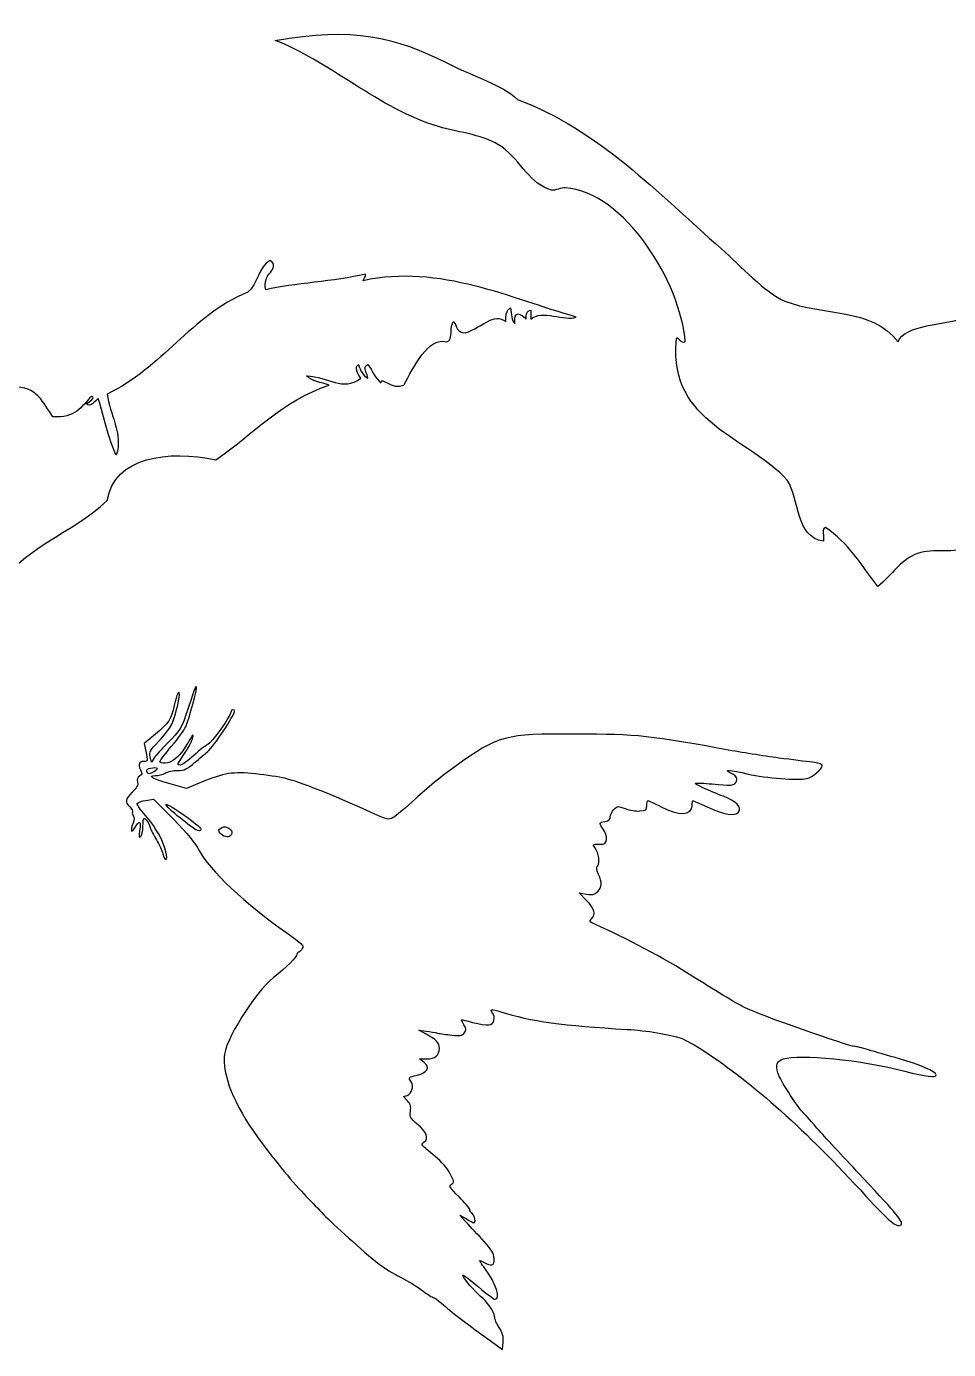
# Model space of a CAD drawing. Header units: centimetres. Extents: x -64 to 65, y -66 to 66.
# Drawn here: x 42.4 to 49.4, y 27.32 to 37.35 of the extents above; entities that cross this region are included whole.
import ezdxf

# ---------------------------------------------------------------- set-up
doc = ezdxf.new("R2010")
doc.units = ezdxf.units.CM
doc.header["$MEASUREMENT"] = 0
doc.layers.add('Layer 1', color=7, linetype='Continuous')

msp = doc.modelspace()

# ---------------------------------------------------------------- linework, layer by layer
at = {"layer": 'Layer 1'}
for points, knots in [([(53.35431, 35.14008), (53.3524, 35.15707), (53.35084, 35.17408), (53.34981, 35.19125), (53.34981, 35.19125), (53.10123, 35.33928), (52.76484, 35.65446), (52.41472, 35.70081), (52.41472, 35.70081), (52.38522, 35.7047), (52.34093, 35.70597), (52.31164, 35.70081), (52.31164, 35.70081), (52.01547, 35.64879), (51.64857, 35.72208), (51.26355, 35.73521), (51.26355, 35.73521), (51.27956, 35.61273), (51.06421, 35.67287), (51.02302, 35.70081), (51.02302, 35.70081), (51.04202, 35.72333), (51.18574, 35.70806), (51.1433, 35.73521), (51.1433, 35.73521), (50.64477, 35.76995), (50.33354, 35.47208), (49.97495, 35.3572), (49.97495, 35.3572), (49.79816, 35.3005), (49.63295, 35.2824), (49.47669, 35.16823), (49.47669, 35.16823), (49.50241, 35.16527), (49.54008, 35.17437), (49.5454, 35.15103), (49.5454, 35.15103), (49.37572, 35.08875), (49.05603, 35.09454), (49.01279, 34.96196), (49.01279, 34.96196), (48.81152, 35.22623), (48.44052, 35.15577), (48.15369, 35.27126), (48.15369, 35.27126), (48.00515, 35.33111), (47.81473, 35.54174), (47.6726, 35.66642), (47.6726, 35.66642), (47.18611, 36.09309), (46.745, 36.56786), (46.12624, 36.8004), (46.12624, 36.8004), (45.99345, 36.91915), (45.8207, 36.96119), (45.59363, 37.07538), (45.59363, 37.07538), (45.19813, 37.27419), (44.87301, 37.35375), (44.28781, 37.24712), (44.28781, 37.24712), (44.66143, 37.1112), (45.09439, 36.71803), (45.52492, 36.59429), (45.52492, 36.59429), (45.69536, 36.54526), (45.87766, 36.53291), (46.00601, 36.43964), (46.00601, 36.43964), (46.15479, 36.33153), (46.22098, 36.15381), (46.38402, 36.11312), (46.38402, 36.11312), (46.41021, 36.10664), (46.46149, 36.13201), (46.4871, 36.13032), (46.4871, 36.13032), (46.93853, 36.10085), (47.36525, 35.40653), (47.39772, 34.96195), (47.39772, 34.96195), (47.35401, 34.9433), (47.33107, 35.04249), (47.32898, 34.96195), (47.32898, 34.96195), (47.2758, 34.3473), (47.87646, 34.23821), (48.17088, 33.91391), (48.17088, 33.91391), (48.2674, 33.76416), (48.23242, 33.4829), (48.44581, 33.45004), (48.44581, 33.45004), (48.45568, 33.48028), (48.42504, 33.55098), (48.46298, 33.55312), (48.46298, 33.55312), (48.63287, 33.44237), (48.7359, 33.2648), (48.85814, 33.10637), (48.85814, 33.10637), (48.96236, 33.18551), (49.04361, 33.3292), (49.18461, 33.36413), (49.18461, 33.36413), (49.30629, 33.39427), (49.46084, 33.35183), (49.59696, 33.41564), (49.59696, 33.41564), (49.65377, 33.33579), (49.96542, 33.27456), (49.85472, 33.45004), (49.85472, 33.45004), (49.81389, 33.37567), (49.67417, 33.48237), (49.6485, 33.5359), (49.6485, 33.5359), (49.72359, 34.27795), (50.23278, 34.75616), (51.05741, 34.63556), (51.05741, 34.63556), (51.14057, 34.98888), (51.60954, 35.06707), (52.00242, 34.96198), (52.00242, 34.96198), (52.06259, 35.10224), (52.16567, 35.19968), (52.36321, 35.20257), (52.36321, 35.20257), (52.37879, 35.27065), (52.26891, 35.30166), (52.29447, 35.3229), (52.29447, 35.3229), (52.35808, 35.35769), (52.39028, 35.3047), (52.38041, 35.21977), (52.38041, 35.21977), (52.42624, 35.21977), (52.47206, 35.21977), (52.51783, 35.21977), (52.51783, 35.21977), (52.55455, 35.25755), (52.53146, 35.35505), (52.58657, 35.37437), (52.58657, 35.37437), (52.60334, 35.33397), (52.59213, 35.26547), (52.65531, 35.27131), (52.65531, 35.27131), (52.86534, 35.33235), (53.17297, 35.22458), (53.34259, 35.13389), (53.34259, 35.13389), (53.34656, 35.13624), (53.3504, 35.13802), (53.35431, 35.14008)], [0, 0, 0, 0, 0.025, 0.025, 0.025, 0.025, 0.05, 0.05, 0.05, 0.05, 0.075, 0.075, 0.075, 0.075, 0.1, 0.1, 0.1, 0.1, 0.125, 0.125, 0.125, 0.125, 0.15, 0.15, 0.15, 0.15, 0.175, 0.175, 0.175, 0.175, 0.2, 0.2, 0.2, 0.2, 0.225, 0.225, 0.225, 0.225, 0.25, 0.25, 0.25, 0.25, 0.275, 0.275, 0.275, 0.275, 0.3, 0.3, 0.3, 0.3, 0.325, 0.325, 0.325, 0.325, 0.35, 0.35, 0.35, 0.35, 0.375, 0.375, 0.375, 0.375, 0.4, 0.4, 0.4, 0.4, 0.425, 0.425, 0.425, 0.425, 0.45, 0.45, 0.45, 0.45, 0.475, 0.475, 0.475, 0.475, 0.5, 0.5, 0.5, 0.5, 0.525, 0.525, 0.525, 0.525, 0.55, 0.55, 0.55, 0.55, 0.575, 0.575, 0.575, 0.575, 0.6, 0.6, 0.6, 0.6, 0.625, 0.625, 0.625, 0.625, 0.65, 0.65, 0.65, 0.65, 0.675, 0.675, 0.675, 0.675, 0.7, 0.7, 0.7, 0.7, 0.725, 0.725, 0.725, 0.725, 0.75, 0.75, 0.75, 0.75, 0.775, 0.775, 0.775, 0.775, 0.8, 0.8, 0.8, 0.8, 0.825, 0.825, 0.825, 0.825, 0.85, 0.85, 0.85, 0.85, 0.875, 0.875, 0.875, 0.875, 0.9, 0.9, 0.9, 0.9, 0.925, 0.925, 0.925, 0.925, 0.95, 0.95, 0.95, 0.95, 1, 1, 1, 1]), ([(42.89285, 34.54863), (42.93373, 34.54355), (42.87375, 34.50206), (42.85848, 34.49706), (42.85848, 34.49706), (42.87779, 34.45174), (42.92508, 34.52011), (42.94439, 34.53146), (42.94439, 34.53146), (42.99138, 34.38938), (43.01945, 34.22846), (43.08184, 34.10191), (43.08184, 34.10191), (43.13621, 34.26524), (43.02802, 34.41444), (43.0131, 34.56586), (43.0131, 34.56586), (43.42783, 34.76382), (43.64754, 35.15697), (44.07837, 35.33895), (44.07837, 35.33895), (44.15835, 35.39642), (44.15769, 35.53458), (44.25019, 35.57954), (44.25019, 35.57954), (44.33314, 35.50876), (44.17912, 35.4831), (44.21582, 35.35615), (44.21582, 35.35615), (44.42198, 35.40684), (44.74239, 35.41886), (44.97179, 35.4764), (44.97179, 35.4764), (44.97668, 35.44872), (44.9556, 35.44693), (44.95464, 35.42496), (44.95464, 35.42496), (45.52887, 35.55476), (46.09349, 35.28418), (46.56974, 35.15), (46.56974, 35.15), (46.48616, 35.11336), (46.30778, 35.21199), (46.2261, 35.13285), (46.2261, 35.13285), (46.2261, 35.15571), (46.2261, 35.17865), (46.2261, 35.20154), (46.2261, 35.20154), (46.19586, 35.19741), (46.18694, 35.17204), (46.19173, 35.13285), (46.19173, 35.13285), (46.15167, 35.17375), (46.0942, 35.21236), (46.10585, 35.09845), (46.10585, 35.09845), (46.08029, 35.12443), (46.07815, 35.17383), (46.07143, 35.2187), (46.07143, 35.2187), (46.04145, 35.20288), (46.03354, 35.16502), (46.03711, 35.11564), (46.03711, 35.11564), (45.93985, 35.18864), (45.8705, 35.07429), (45.72784, 35.02973), (45.72784, 35.02973), (45.66931, 35.02846), (45.66381, 35.08027), (45.64196, 35.11564), (45.64196, 35.11564), (45.60545, 35.08333), (45.64154, 34.97845), (45.59039, 34.96099), (45.59039, 34.96099), (45.44524, 35.00502), (45.3393, 34.76888), (45.26395, 34.63449), (45.26395, 34.63449), (45.17029, 34.58967), (45.08742, 34.70934), (45.09213, 34.65169), (45.09213, 34.65169), (45.04321, 34.68302), (45.02617, 34.74604), (44.98905, 34.78911), (44.98905, 34.78911), (44.94068, 34.77178), (44.99379, 34.71611), (44.98905, 34.68605), (44.98905, 34.68605), (44.95442, 34.70865), (44.93092, 34.74238), (44.92031, 34.78911), (44.92031, 34.78911), (44.87986, 34.77464), (44.92137, 34.7005), (44.93748, 34.68605), (44.93748, 34.68605), (44.7967, 34.58006), (44.69351, 34.70015), (44.52513, 34.70322), (44.52513, 34.70322), (44.56347, 34.66134), (44.63731, 34.65499), (44.69695, 34.63443), (44.69695, 34.63443), (44.3414, 34.5146), (44.11817, 34.26248), (43.83785, 34.06743), (43.83785, 34.06743), (43.47852, 34.14432), (43.06413, 34.09063), (43.01312, 33.75816), (43.01312, 33.75816), (42.75227, 33.50935), (42.35166, 33.40021), (42.17127, 33.0709), (42.17127, 33.0709), (42.17656, 32.99036), (42.27353, 33.00139), (42.29152, 32.93345), (42.29152, 32.93345), (42.29583, 32.87185), (42.2399, 32.87053), (42.24001, 32.8132), (42.24001, 32.8132), (42.14357, 32.83712), (42.09438, 32.90816), (42.05097, 32.98505), (42.05097, 32.98505), (41.91484, 32.93787), (41.78133, 32.88816), (41.63859, 32.84763), (41.63859, 32.84763), (41.63909, 32.83086), (41.65962, 32.83419), (41.67301, 32.83043), (41.67301, 32.83043), (41.54585, 32.79715), (41.45047, 32.73219), (41.41525, 32.60707), (41.41525, 32.60707), (41.37493, 32.60154), (41.35077, 32.5799), (41.295, 32.5899), (41.295, 32.5899), (41.30614, 32.57241), (41.33448, 32.57215), (41.32934, 32.53836), (41.32934, 32.53836), (41.25385, 32.50494), (41.20612, 32.44393), (41.15755, 32.38371), (41.15755, 32.38371), (41.11, 32.3953), (41.20536, 32.47391), (41.10598, 32.45245), (41.10598, 32.45245), (41.10765, 32.49656), (41.17305, 32.477), (41.17472, 32.52116), (41.17472, 32.52116), (41.14977, 32.57209), (41.10773, 32.49854), (41.05447, 32.52116), (41.05447, 32.52116), (41.08889, 32.54976), (41.11813, 32.58352), (41.17472, 32.58993), (41.17472, 32.58993), (41.15263, 32.66306), (41.08934, 32.58824), (41.0201, 32.6071), (41.0201, 32.6071), (41.02616, 32.6297), (41.05034, 32.63409), (41.05447, 32.65861), (41.05447, 32.65861), (41.0201, 32.65861), (40.98573, 32.65861), (40.95139, 32.65861), (40.95139, 32.65861), (40.95287, 32.683), (40.95422, 32.70727), (40.93422, 32.7102), (40.93422, 32.7102), (40.93261, 32.76333), (40.98613, 32.7614), (41.0373, 32.76164), (41.0373, 32.76164), (41.01317, 32.85041), (40.90331, 32.70375), (40.89988, 32.81323), (40.89988, 32.81323), (40.8861, 32.87853), (40.98111, 32.83506), (41.02016, 32.84765), (41.02016, 32.84765), (40.94113, 32.92322), (40.78502, 32.92176), (40.74523, 33.03662), (40.74523, 33.03662), (40.69139, 33.04469), (40.69681, 32.99341), (40.67649, 32.96791), (40.67649, 32.96791), (40.65559, 32.99955), (40.61185, 33.05165), (40.60775, 32.96791), (40.60775, 32.96791), (40.5592, 33.01096), (40.47945, 33.02284), (40.50467, 33.13973), (40.50467, 33.13973), (40.5505, 33.13973), (40.59635, 33.13973), (40.64212, 33.13973), (40.64212, 33.13973), (40.7466, 33.30663), (40.59934, 33.59264), (40.55624, 33.77537), (40.55624, 33.77537), (40.54087, 33.83091), (40.61225, 33.79958), (40.62498, 33.82696), (40.62498, 33.82696), (40.32555, 34.11165), (39.93524, 34.30559), (39.50815, 34.46265), (39.50815, 34.46265), (39.4529, 35.03169), (39.15665, 35.35969), (38.64907, 35.47632), (38.64907, 35.47632), (38.72688, 35.85078), (38.38359, 36.0896), (38.25389, 36.36982), (38.25389, 36.36982), (38.19153, 36.35424), (38.24341, 36.31915), (38.23672, 36.26676), (38.23672, 36.26676), (38.12991, 36.34317), (37.90075, 36.29724), (37.84154, 36.42141), (37.84154, 36.42141), (38.0105, 36.54979), (38.22357, 36.54434), (38.5116, 36.52447), (38.5116, 36.52447), (39.24307, 36.47401), (39.99663, 36.25031), (40.47028, 35.95749), (40.47028, 35.95749), (40.5001, 35.98495), (40.50753, 36.0348), (40.50465, 36.09491), (40.50465, 36.09491), (40.54249, 36.06975), (40.58514, 36.0494), (40.57339, 35.97466), (40.57339, 35.97466), (40.54312, 35.93153), (40.54503, 35.96257), (40.50465, 35.94026), (40.50465, 35.94026), (40.83459, 35.80284), (40.87822, 35.50359), (41.08885, 35.16709), (41.08885, 35.16709), (41.24244, 34.92177), (41.41011, 34.63729), (41.63863, 34.46264), (41.63863, 34.46264), (41.75481, 34.37393), (41.91597, 34.3276), (42.15409, 34.37676), (42.15409, 34.37676), (42.23487, 34.42198), (42.22288, 34.5599), (42.29154, 34.61724), (42.29154, 34.61724), (42.48217, 34.63039), (42.52575, 34.49646), (42.60081, 34.39396), (42.60081, 34.39396), (42.76529, 34.37834), (42.82022, 34.47238), (42.89285, 34.54863)], [0, 0, 0, 0, 0.01351351, 0.01351351, 0.01351351, 0.01351351, 0.02702703, 0.02702703, 0.02702703, 0.02702703, 0.04054054, 0.04054054, 0.04054054, 0.04054054, 0.05405405, 0.05405405, 0.05405405, 0.05405405, 0.06756757, 0.06756757, 0.06756757, 0.06756757, 0.08108108, 0.08108108, 0.08108108, 0.08108108, 0.09459459, 0.09459459, 0.09459459, 0.09459459, 0.10810811, 0.10810811, 0.10810811, 0.10810811, 0.12162162, 0.12162162, 0.12162162, 0.12162162, 0.13513514, 0.13513514, 0.13513514, 0.13513514, 0.14864865, 0.14864865, 0.14864865, 0.14864865, 0.16216216, 0.16216216, 0.16216216, 0.16216216, 0.17567568, 0.17567568, 0.17567568, 0.17567568, 0.18918919, 0.18918919, 0.18918919, 0.18918919, 0.2027027, 0.2027027, 0.2027027, 0.2027027, 0.21621622, 0.21621622, 0.21621622, 0.21621622, 0.22972973, 0.22972973, 0.22972973, 0.22972973, 0.24324324, 0.24324324, 0.24324324, 0.24324324, 0.25675676, 0.25675676, 0.25675676, 0.25675676, 0.27027027, 0.27027027, 0.27027027, 0.27027027, 0.28378378, 0.28378378, 0.28378378, 0.28378378, 0.2972973, 0.2972973, 0.2972973, 0.2972973, 0.31081081, 0.31081081, 0.31081081, 0.31081081, 0.32432432, 0.32432432, 0.32432432, 0.32432432, 0.33783784, 0.33783784, 0.33783784, 0.33783784, 0.35135135, 0.35135135, 0.35135135, 0.35135135, 0.36486486, 0.36486486, 0.36486486, 0.36486486, 0.37837838, 0.37837838, 0.37837838, 0.37837838, 0.39189189, 0.39189189, 0.39189189, 0.39189189, 0.40540541, 0.40540541, 0.40540541, 0.40540541, 0.41891892, 0.41891892, 0.41891892, 0.41891892, 0.43243243, 0.43243243, 0.43243243, 0.43243243, 0.44594595, 0.44594595, 0.44594595, 0.44594595, 0.45945946, 0.45945946, 0.45945946, 0.45945946, 0.47297297, 0.47297297, 0.47297297, 0.47297297, 0.48648649, 0.48648649, 0.48648649, 0.48648649, 0.5, 0.5, 0.5, 0.5, 0.51351351, 0.51351351, 0.51351351, 0.51351351, 0.52702703, 0.52702703, 0.52702703, 0.52702703, 0.54054054, 0.54054054, 0.54054054, 0.54054054, 0.55405405, 0.55405405, 0.55405405, 0.55405405, 0.56756757, 0.56756757, 0.56756757, 0.56756757, 0.58108108, 0.58108108, 0.58108108, 0.58108108, 0.59459459, 0.59459459, 0.59459459, 0.59459459, 0.60810811, 0.60810811, 0.60810811, 0.60810811, 0.62162162, 0.62162162, 0.62162162, 0.62162162, 0.63513514, 0.63513514, 0.63513514, 0.63513514, 0.64864865, 0.64864865, 0.64864865, 0.64864865, 0.66216216, 0.66216216, 0.66216216, 0.66216216, 0.67567568, 0.67567568, 0.67567568, 0.67567568, 0.68918919, 0.68918919, 0.68918919, 0.68918919, 0.7027027, 0.7027027, 0.7027027, 0.7027027, 0.71621622, 0.71621622, 0.71621622, 0.71621622, 0.72972973, 0.72972973, 0.72972973, 0.72972973, 0.74324324, 0.74324324, 0.74324324, 0.74324324, 0.75675676, 0.75675676, 0.75675676, 0.75675676, 0.77027027, 0.77027027, 0.77027027, 0.77027027, 0.78378378, 0.78378378, 0.78378378, 0.78378378, 0.7972973, 0.7972973, 0.7972973, 0.7972973, 0.81081081, 0.81081081, 0.81081081, 0.81081081, 0.82432432, 0.82432432, 0.82432432, 0.82432432, 0.83783784, 0.83783784, 0.83783784, 0.83783784, 0.85135135, 0.85135135, 0.85135135, 0.85135135, 0.86486486, 0.86486486, 0.86486486, 0.86486486, 0.87837838, 0.87837838, 0.87837838, 0.87837838, 0.89189189, 0.89189189, 0.89189189, 0.89189189, 0.90540541, 0.90540541, 0.90540541, 0.90540541, 0.91891892, 0.91891892, 0.91891892, 0.91891892, 0.93243243, 0.93243243, 0.93243243, 0.93243243, 0.94594595, 0.94594595, 0.94594595, 0.94594595, 0.95945946, 0.95945946, 0.95945946, 0.95945946, 0.97297297, 0.97297297, 0.97297297, 0.97297297, 1, 1, 1, 1]), ([(45.88362, 27.41213), (45.73619, 27.51788), (45.6211, 27.60668), (45.54908, 27.6701), (45.54908, 27.6701), (45.52167, 27.6942), (45.49376, 27.71397), (45.48698, 27.71397), (45.48698, 27.71397), (45.48026, 27.714), (45.44377, 27.73736), (45.40594, 27.76591), (45.40594, 27.76591), (45.36811, 27.79446), (45.29257, 27.8401), (45.23806, 27.86727), (45.23806, 27.86727), (45.18356, 27.89442), (45.11064, 27.93937), (45.07598, 27.96707), (45.07598, 27.96707), (44.94549, 28.07145), (44.73012, 28.26393), (44.6568, 28.34167), (44.6568, 28.34167), (44.61497, 28.38601), (44.56226, 28.4407), (44.53964, 28.46322), (44.53964, 28.46322), (44.45251, 28.54995), (44.31527, 28.7137), (44.1911, 28.87899), (44.1911, 28.87899), (43.99261, 29.14328), (43.89903, 29.35355), (43.89871, 29.53587), (43.89871, 29.53587), (43.8985, 29.65274), (44.13033, 30.02516), (44.27492, 30.14031), (44.27492, 30.14031), (44.37181, 30.21744), (44.45243, 30.29763), (44.45243, 30.31692), (44.45243, 30.31692), (44.45243, 30.3265), (44.45828, 30.33436), (44.46545, 30.33436), (44.46545, 30.33436), (44.47262, 30.33436), (44.48482, 30.34619), (44.49252, 30.36066), (44.49252, 30.36066), (44.50503, 30.38397), (44.49173, 30.3973), (44.37486, 30.47864), (44.37486, 30.47864), (44.06874, 30.69168), (43.78095, 30.96275), (43.70848, 31.10631), (43.70848, 31.10631), (43.68276, 31.15727), (43.61847, 31.23524), (43.5174, 31.33814), (43.5174, 31.33814), (43.5174, 31.33814), (43.36508, 31.49319), (43.36508, 31.49319), (43.36508, 31.49319), (43.36508, 31.49319), (43.30539, 31.48446), (43.30539, 31.48446), (43.30539, 31.48446), (43.27258, 31.47964), (43.24332, 31.46856), (43.24043, 31.45983), (43.24043, 31.45983), (43.23755, 31.45113), (43.2658, 31.41014), (43.30322, 31.36884), (43.30322, 31.36884), (43.34063, 31.32749), (43.38916, 31.2583), (43.41096, 31.21504), (43.41096, 31.21504), (43.45433, 31.12924), (43.47766, 31.03676), (43.45607, 31.03676), (43.45607, 31.03676), (43.44874, 31.03676), (43.43887, 31.05607), (43.43416, 31.0797), (43.43416, 31.0797), (43.4294, 31.10333), (43.40805, 31.15042), (43.38661, 31.18437), (43.38661, 31.18437), (43.36521, 31.21834), (43.34324, 31.26131), (43.33782, 31.27986), (43.33782, 31.27986), (43.32726, 31.31616), (43.30623, 31.34743), (43.2925, 31.34738), (43.2925, 31.34738), (43.28782, 31.34735), (43.28387, 31.32015), (43.28366, 31.28692), (43.28366, 31.28692), (43.28345, 31.25369), (43.2758, 31.219), (43.26665, 31.20985), (43.26665, 31.20985), (43.25342, 31.19662), (43.25175, 31.20636), (43.25869, 31.25679), (43.25869, 31.25679), (43.26893, 31.33159), (43.25977, 31.33669), (43.22308, 31.2765), (43.22308, 31.2765), (43.19392, 31.22872), (43.1862, 31.25184), (43.21022, 31.31494), (43.21022, 31.31494), (43.21916, 31.33846), (43.21953, 31.35648), (43.21125, 31.36476), (43.21125, 31.36476), (43.20413, 31.3719), (43.20106, 31.38497), (43.20448, 31.39381), (43.20448, 31.39381), (43.2079, 31.40265), (43.19829, 31.42109), (43.18315, 31.43479), (43.18315, 31.43479), (43.14449, 31.46977), (43.14865, 31.49324), (43.20302, 31.54599), (43.20302, 31.54599), (43.23945, 31.58136), (43.24855, 31.5993), (43.24239, 31.62372), (43.24239, 31.62372), (43.23681, 31.64602), (43.24168, 31.65952), (43.25874, 31.66907), (43.25874, 31.66907), (43.28017, 31.68106), (43.28091, 31.68674), (43.26501, 31.71638), (43.26501, 31.71638), (43.24411, 31.75549), (43.25421, 31.77967), (43.29152, 31.77967), (43.29152, 31.77967), (43.32094, 31.77967), (43.32073, 31.77835), (43.3053, 31.85796), (43.3053, 31.85796), (43.3053, 31.85796), (43.29408, 31.91601), (43.29408, 31.91601), (43.29408, 31.91601), (43.29408, 31.91601), (43.37846, 31.98626), (43.37846, 31.98626), (43.37846, 31.98626), (43.4798, 32.07061), (43.49855, 32.09942), (43.52094, 32.2051), (43.52094, 32.2051), (43.53835, 32.28749), (43.56124, 32.33411), (43.56034, 32.28545), (43.56034, 32.28545), (43.55955, 32.24034), (43.52502, 32.11104), (43.49938, 32.05704), (43.49938, 32.05704), (43.48591, 32.02868), (43.44228, 31.97203), (43.40238, 31.93118), (43.40238, 31.93118), (43.33716, 31.8644), (43.33081, 31.85268), (43.33907, 31.81497), (43.33907, 31.81497), (43.33907, 31.81497), (43.34828, 31.77306), (43.34828, 31.77306), (43.34828, 31.77306), (43.34828, 31.77306), (43.36942, 31.80669), (43.36942, 31.80669), (43.36942, 31.80669), (43.38104, 31.82521), (43.42509, 31.87445), (43.46734, 31.9161), (43.46734, 31.9161), (43.56682, 32.01418), (43.57741, 32.03193), (43.62755, 32.18481), (43.62755, 32.18481), (43.68364, 32.35589), (43.68203, 32.35176), (43.69012, 32.34364), (43.69012, 32.34364), (43.69795, 32.33583), (43.63601, 32.10829), (43.60799, 32.04191), (43.60799, 32.04191), (43.59833, 32.01905), (43.55034, 31.95314), (43.50134, 31.89546), (43.50134, 31.89546), (43.45234, 31.83778), (43.41225, 31.78508), (43.41225, 31.77836), (43.41225, 31.77836), (43.41225, 31.77161), (43.43053, 31.76611), (43.45297, 31.76611), (43.45297, 31.76611), (43.50528, 31.76611), (43.57365, 31.82895), (43.62924, 31.92819), (43.62924, 31.92819), (43.66096, 31.98476), (43.66887, 31.99277), (43.66237, 31.96195), (43.66237, 31.96195), (43.65766, 31.93965), (43.63136, 31.888), (43.60392, 31.84712), (43.60392, 31.84712), (43.54071, 31.75293), (43.54055, 31.75258), (43.56802, 31.75258), (43.56802, 31.75258), (43.58067, 31.75258), (43.62663, 31.78555), (43.67012, 31.82587), (43.67012, 31.82587), (43.71367, 31.86614), (43.76164, 31.90308), (43.77677, 31.90786), (43.77677, 31.90786), (43.80286, 31.91614), (43.95253, 32.12887), (43.95253, 32.15768), (43.95253, 32.15768), (43.95253, 32.16517), (43.95859, 32.17131), (43.96602, 32.17131), (43.96602, 32.17131), (43.97345, 32.17131), (43.97954, 32.16798), (43.97954, 32.1639), (43.97954, 32.1639), (43.97954, 32.13138), (43.82195, 31.89347), (43.77488, 31.85492), (43.77488, 31.85492), (43.75747, 31.84066), (43.71286, 31.80264), (43.67587, 31.77052), (43.67587, 31.77052), (43.61824, 31.72049), (43.5998, 31.71202), (43.54755, 31.7116), (43.54755, 31.7116), (43.514, 31.71134), (43.47132, 31.70242), (43.45278, 31.69184), (43.45278, 31.69184), (43.43421, 31.68123), (43.40108, 31.67231), (43.37915, 31.67205), (43.37915, 31.67205), (43.31353, 31.67126), (43.35584, 31.64715), (43.49009, 31.60879), (43.49009, 31.60879), (43.49009, 31.60879), (43.61325, 31.57363), (43.61325, 31.57363), (43.61325, 31.57363), (43.61325, 31.57363), (43.72699, 31.62128), (43.72699, 31.62128), (43.72699, 31.62128), (43.89802, 31.69285), (43.96776, 31.7037), (44.13889, 31.68528), (44.13889, 31.68528), (44.21829, 31.67671), (44.31762, 31.66168), (44.35958, 31.65189), (44.35958, 31.65189), (44.47274, 31.62551), (44.7391, 31.51957), (45.03715, 31.38241), (45.03715, 31.38241), (45.13685, 31.33653), (45.14465, 31.335), (45.18151, 31.35407), (45.18151, 31.35407), (45.20297, 31.36516), (45.2807, 31.43048), (45.35428, 31.49925), (45.35428, 31.49925), (45.42786, 31.56802), (45.56047, 31.67591), (45.64889, 31.73902), (45.64889, 31.73902), (45.98443, 31.97834), (46.02584, 31.98958), (46.56609, 31.98744), (46.56609, 31.98744), (47.04118, 31.98556), (47.12283, 31.97688), (47.7547, 31.86113), (47.7547, 31.86113), (47.87355, 31.83938), (48.04982, 31.81194), (48.14642, 31.80017), (48.14642, 31.80017), (48.24299, 31.78845), (48.34785, 31.77559), (48.37944, 31.77165), (48.37944, 31.77165), (48.41508, 31.76718), (48.43683, 31.75757), (48.43683, 31.74625), (48.43683, 31.74625), (48.43683, 31.7218), (48.36214, 31.66018), (48.31949, 31.64949), (48.31949, 31.64949), (48.26104, 31.63481), (48.00384, 31.65476), (47.87626, 31.68383), (47.87626, 31.68383), (47.73243, 31.71661), (47.67899, 31.71942), (47.74458, 31.69071), (47.74458, 31.69071), (47.77165, 31.67888), (47.78847, 31.66182), (47.78847, 31.64621), (47.78847, 31.64621), (47.78847, 31.60057), (47.76114, 31.59258), (47.64665, 31.6047), (47.64665, 31.6047), (47.58722, 31.61097), (47.52036, 31.61594), (47.49809, 31.61573), (47.49809, 31.61573), (47.46155, 31.61539), (47.46486, 31.61192), (47.53188, 31.58062), (47.53188, 31.58062), (47.57271, 31.56149), (47.64258, 31.53228), (47.68711, 31.51572), (47.68711, 31.51572), (47.78292, 31.48003), (47.83062, 31.42917), (47.8013, 31.39391), (47.8013, 31.39391), (47.77476, 31.36195), (47.68967, 31.37666), (47.56325, 31.43505), (47.56325, 31.43505), (47.50673, 31.46116), (47.45832, 31.48254), (47.45564, 31.48254), (47.45564, 31.48254), (47.45297, 31.48254), (47.45077, 31.46495), (47.45077, 31.44343), (47.45077, 31.44343), (47.45077, 31.36993), (47.34536, 31.36625), (47.21534, 31.43523), (47.21534, 31.43523), (47.16631, 31.46124), (47.12152, 31.48251), (47.11575, 31.48251), (47.11575, 31.48251), (47.11001, 31.48251), (47.10551, 31.46579), (47.10583, 31.44536), (47.10583, 31.44536), (47.10631, 31.41178), (47.10128, 31.40782), (47.05342, 31.4039), (47.05342, 31.4039), (47.02424, 31.40152), (46.97449, 31.40948), (46.9428, 31.4216), (46.9428, 31.4216), (46.88726, 31.44279), (46.88409, 31.44258), (46.85729, 31.41581), (46.85729, 31.41581), (46.842, 31.40049), (46.82948, 31.37565), (46.82948, 31.36062), (46.82948, 31.36062), (46.82948, 31.34104), (46.81797, 31.33099), (46.78895, 31.32517), (46.78895, 31.32517), (46.74082, 31.31554), (46.74072, 31.3152), (46.77636, 31.26514), (46.77636, 31.26514), (46.79268, 31.24217), (46.8025, 31.21056), (46.80001, 31.18875), (46.80001, 31.18875), (46.79612, 31.15515), (46.79078, 31.15173), (46.74469, 31.15316), (46.74469, 31.15316), (46.69564, 31.15467), (46.69442, 31.15364), (46.71254, 31.12593), (46.71254, 31.12593), (46.74201, 31.0809), (46.75315, 31.0115), (46.73455, 30.98901), (46.73455, 30.98901), (46.72172, 30.97353), (46.72288, 30.95969), (46.74008, 30.92337), (46.74008, 30.92337), (46.76929, 30.86185), (46.76762, 30.82635), (46.73394, 30.79264), (46.73394, 30.79264), (46.71074, 30.76949), (46.6961, 30.76621), (46.64951, 30.77375), (46.64951, 30.77375), (46.64951, 30.77375), (46.59313, 30.78288), (46.59313, 30.78288), (46.59313, 30.78288), (46.59313, 30.78288), (46.65054, 30.72361), (46.65054, 30.72361), (46.65054, 30.72361), (46.711, 30.66117), (46.72174, 30.62032), (46.68687, 30.58544), (46.68687, 30.58544), (46.66779, 30.56634), (46.67065, 30.56224), (46.71724, 30.54192), (46.71724, 30.54192), (46.94714, 30.44159), (47.24254, 30.28451), (47.4508, 30.15179), (47.4508, 30.15179), (47.59928, 30.05717), (47.78976, 29.94261), (47.84794, 29.91295), (47.84794, 29.91295), (47.95311, 29.85927), (48.63568, 29.61855), (48.6827, 29.61855), (48.6827, 29.61855), (48.69191, 29.61855), (48.73914, 29.60675), (48.78763, 29.59228), (48.78763, 29.59228), (48.83613, 29.57783), (48.9417, 29.54727), (49.02224, 29.52436), (49.02224, 29.52436), (49.17358, 29.48131), (49.30127, 29.42543), (49.30127, 29.40223), (49.30127, 29.40223), (49.30127, 29.37892), (49.22758, 29.38781), (49.06301, 29.43083), (49.06301, 29.43083), (48.73956, 29.51542), (48.25902, 29.56362), (48.14276, 29.52306), (48.14276, 29.52306), (48.09093, 29.50496), (48.08064, 29.47917), (48.10059, 29.41728), (48.10059, 29.41728), (48.11766, 29.36439), (48.23894, 29.17323), (48.29014, 29.11854), (48.29014, 29.11854), (48.30766, 29.09981), (48.36457, 29.03633), (48.41653, 28.97744), (48.41653, 28.97744), (48.46857, 28.91857), (48.61753, 28.75762), (48.74763, 28.61978), (48.74763, 28.61978), (49.00769, 28.34411), (49.05484, 28.28617), (49.03499, 28.26632), (49.03499, 28.26632), (49.00713, 28.23843), (48.94966, 28.28537), (48.76628, 28.4859), (48.76628, 28.4859), (48.31175, 28.98276), (47.91554, 29.3377), (47.54155, 29.58286), (47.54155, 29.58286), (47.4763, 29.62559), (47.39748, 29.66956), (47.36637, 29.68054), (47.36637, 29.68054), (47.28549, 29.70909), (47.09927, 29.73965), (46.95783, 29.74766), (46.95783, 29.74766), (46.47512, 29.77497), (46.22287, 29.80984), (45.99946, 29.88014), (45.99946, 29.88014), (45.92657, 29.90308), (45.91154, 29.90035), (45.93763, 29.86892), (45.93763, 29.86892), (45.94742, 29.85712), (45.95099, 29.83418), (45.94604, 29.81457), (45.94604, 29.81457), (45.93577, 29.77374), (45.90058, 29.77075), (45.78488, 29.80089), (45.78488, 29.80089), (45.7421, 29.81203), (45.70463, 29.82113), (45.70164, 29.82113), (45.70164, 29.82113), (45.69862, 29.82113), (45.70627, 29.80354), (45.71863, 29.782), (45.71863, 29.782), (45.73818, 29.74792), (45.73861, 29.7399), (45.72178, 29.71964), (45.72178, 29.71964), (45.70612, 29.7008), (45.68823, 29.69781), (45.62777, 29.70398), (45.62777, 29.70398), (45.58668, 29.70816), (45.53792, 29.71504), (45.51929, 29.71922), (45.51929, 29.71922), (45.50074, 29.7234), (45.46124, 29.73009), (45.4315, 29.73412), (45.4315, 29.73412), (45.4315, 29.73412), (45.3775, 29.7414), (45.3775, 29.7414), (45.3775, 29.7414), (45.3775, 29.7414), (45.4315, 29.71214), (45.4315, 29.71214), (45.4315, 29.71214), (45.51093, 29.66912), (45.53284, 29.64573), (45.53284, 29.60393), (45.53284, 29.60393), (45.53284, 29.55093), (45.50003, 29.524), (45.43547, 29.524), (45.43547, 29.524), (45.43547, 29.524), (45.38062, 29.52395), (45.38062, 29.52395), (45.38062, 29.52395), (45.38062, 29.52395), (45.41618, 29.49596), (45.41618, 29.49596), (45.41618, 29.49596), (45.4646, 29.45791), (45.44431, 29.42116), (45.36358, 29.40084), (45.36358, 29.40084), (45.29646, 29.38393), (45.29714, 29.38475), (45.31873, 29.3502), (45.31873, 29.3502), (45.33992, 29.31628), (45.3228, 29.25754), (45.28854, 29.24664), (45.28854, 29.24664), (45.28854, 29.24664), (45.26041, 29.23772), (45.26041, 29.23772), (45.26041, 29.23772), (45.26041, 29.23772), (45.29044, 29.20578), (45.29044, 29.20578), (45.29044, 29.20578), (45.31404, 29.18062), (45.31883, 29.16363), (45.31274, 29.12617), (45.31274, 29.12617), (45.30562, 29.08243), (45.30991, 29.07458), (45.3651, 29.02933), (45.3651, 29.02933), (45.43527, 28.97184), (45.45487, 28.92106), (45.41741, 28.8937), (45.41741, 28.8937), (45.40257, 28.88283), (45.39767, 28.8711), (45.40532, 28.8646), (45.40532, 28.8646), (45.41236, 28.85859), (45.45509, 28.82243), (45.50036, 28.78417), (45.50036, 28.78417), (45.54589, 28.74562), (45.59714, 28.6868), (45.61519, 28.65243), (45.61519, 28.65243), (45.64548, 28.59457), (45.64615, 28.58909), (45.62469, 28.57319), (45.62469, 28.57319), (45.60397, 28.55779), (45.60966, 28.54821), (45.6821, 28.47654), (45.6821, 28.47654), (45.72634, 28.43278), (45.76251, 28.38992), (45.76251, 28.38129), (45.76251, 28.38129), (45.76251, 28.37266), (45.77164, 28.35806), (45.78278, 28.3488), (45.78278, 28.3488), (45.80257, 28.33237), (45.81146, 28.28125), (45.7945, 28.28125), (45.7945, 28.28125), (45.78979, 28.28125), (45.76397, 28.29443), (45.73711, 28.31054), (45.73711, 28.31054), (45.73711, 28.31054), (45.68821, 28.3398), (45.68821, 28.3398), (45.68821, 28.3398), (45.68821, 28.3398), (45.72874, 28.29421), (45.72874, 28.29421), (45.72874, 28.29421), (45.75102, 28.26918), (45.80724, 28.20886), (45.8537, 28.16025), (45.8537, 28.16025), (45.90982, 28.10146), (45.94093, 28.05682), (45.94657, 28.02695), (45.94657, 28.02695), (45.95792, 27.96641), (45.93702, 27.94654), (45.88781, 27.97118), (45.88781, 27.97118), (45.8672, 27.98153), (45.84537, 27.99229), (45.83931, 27.99518), (45.83931, 27.99518), (45.83325, 27.99806), (45.85148, 27.96959), (45.87982, 27.93197), (45.87982, 27.93197), (45.9624, 27.82227), (46.00118, 27.70041), (45.95348, 27.70041), (45.95348, 27.70041), (45.94663, 27.70041), (45.89069, 27.7429), (45.82915, 27.79489), (45.82915, 27.79489), (45.76766, 27.84683), (45.71456, 27.88659), (45.71117, 27.88323), (45.71117, 27.88323), (45.70347, 27.8755), (45.81081, 27.74647), (45.8446, 27.72281), (45.8446, 27.72281), (45.88976, 27.69119), (45.9516, 27.60285), (45.9516, 27.56996), (45.9516, 27.56996), (45.9516, 27.55223), (45.96718, 27.51424), (45.98621, 27.48548), (45.98621, 27.48548), (46.01251, 27.44577), (46.01984, 27.41947), (46.01661, 27.37637), (46.01661, 27.37637), (46.01661, 27.37637), (46.01238, 27.31954), (46.01238, 27.31954), (46.01238, 27.31954), (46.01238, 27.31954), (45.88362, 27.41213), (45.88362, 27.41213)], [0, 0, 0, 0, 0.00546448, 0.00546448, 0.00546448, 0.00546448, 0.01092896, 0.01092896, 0.01092896, 0.01092896, 0.01639344, 0.01639344, 0.01639344, 0.01639344, 0.02185792, 0.02185792, 0.02185792, 0.02185792, 0.0273224, 0.0273224, 0.0273224, 0.0273224, 0.03278689, 0.03278689, 0.03278689, 0.03278689, 0.03825137, 0.03825137, 0.03825137, 0.03825137, 0.04371585, 0.04371585, 0.04371585, 0.04371585, 0.04918033, 0.04918033, 0.04918033, 0.04918033, 0.05464481, 0.05464481, 0.05464481, 0.05464481, 0.06010929, 0.06010929, 0.06010929, 0.06010929, 0.06557377, 0.06557377, 0.06557377, 0.06557377, 0.07103825, 0.07103825, 0.07103825, 0.07103825, 0.07650273, 0.07650273, 0.07650273, 0.07650273, 0.08196721, 0.08196721, 0.08196721, 0.08196721, 0.08743169, 0.08743169, 0.08743169, 0.08743169, 0.09289617, 0.09289617, 0.09289617, 0.09289617, 0.09836066, 0.09836066, 0.09836066, 0.09836066, 0.10382514, 0.10382514, 0.10382514, 0.10382514, 0.10928962, 0.10928962, 0.10928962, 0.10928962, 0.1147541, 0.1147541, 0.1147541, 0.1147541, 0.12021858, 0.12021858, 0.12021858, 0.12021858, 0.12568306, 0.12568306, 0.12568306, 0.12568306, 0.13114754, 0.13114754, 0.13114754, 0.13114754, 0.13661202, 0.13661202, 0.13661202, 0.13661202, 0.1420765, 0.1420765, 0.1420765, 0.1420765, 0.14754098, 0.14754098, 0.14754098, 0.14754098, 0.15300546, 0.15300546, 0.15300546, 0.15300546, 0.15846995, 0.15846995, 0.15846995, 0.15846995, 0.16393443, 0.16393443, 0.16393443, 0.16393443, 0.16939891, 0.16939891, 0.16939891, 0.16939891, 0.17486339, 0.17486339, 0.17486339, 0.17486339, 0.18032787, 0.18032787, 0.18032787, 0.18032787, 0.18579235, 0.18579235, 0.18579235, 0.18579235, 0.19125683, 0.19125683, 0.19125683, 0.19125683, 0.19672131, 0.19672131, 0.19672131, 0.19672131, 0.20218579, 0.20218579, 0.20218579, 0.20218579, 0.20765027, 0.20765027, 0.20765027, 0.20765027, 0.21311475, 0.21311475, 0.21311475, 0.21311475, 0.21857923, 0.21857923, 0.21857923, 0.21857923, 0.22404372, 0.22404372, 0.22404372, 0.22404372, 0.2295082, 0.2295082, 0.2295082, 0.2295082, 0.23497268, 0.23497268, 0.23497268, 0.23497268, 0.24043716, 0.24043716, 0.24043716, 0.24043716, 0.24590164, 0.24590164, 0.24590164, 0.24590164, 0.25136612, 0.25136612, 0.25136612, 0.25136612, 0.2568306, 0.2568306, 0.2568306, 0.2568306, 0.26229508, 0.26229508, 0.26229508, 0.26229508, 0.26775956, 0.26775956, 0.26775956, 0.26775956, 0.27322404, 0.27322404, 0.27322404, 0.27322404, 0.27868852, 0.27868852, 0.27868852, 0.27868852, 0.28415301, 0.28415301, 0.28415301, 0.28415301, 0.28961749, 0.28961749, 0.28961749, 0.28961749, 0.29508197, 0.29508197, 0.29508197, 0.29508197, 0.30054645, 0.30054645, 0.30054645, 0.30054645, 0.30601093, 0.30601093, 0.30601093, 0.30601093, 0.31147541, 0.31147541, 0.31147541, 0.31147541, 0.31693989, 0.31693989, 0.31693989, 0.31693989, 0.32240437, 0.32240437, 0.32240437, 0.32240437, 0.32786885, 0.32786885, 0.32786885, 0.32786885, 0.33333333, 0.33333333, 0.33333333, 0.33333333, 0.33879781, 0.33879781, 0.33879781, 0.33879781, 0.3442623, 0.3442623, 0.3442623, 0.3442623, 0.34972678, 0.34972678, 0.34972678, 0.34972678, 0.35519126, 0.35519126, 0.35519126, 0.35519126, 0.36065574, 0.36065574, 0.36065574, 0.36065574, 0.36612022, 0.36612022, 0.36612022, 0.36612022, 0.3715847, 0.3715847, 0.3715847, 0.3715847, 0.37704918, 0.37704918, 0.37704918, 0.37704918, 0.38251366, 0.38251366, 0.38251366, 0.38251366, 0.38797814, 0.38797814, 0.38797814, 0.38797814, 0.39344262, 0.39344262, 0.39344262, 0.39344262, 0.3989071, 0.3989071, 0.3989071, 0.3989071, 0.40437158, 0.40437158, 0.40437158, 0.40437158, 0.40983607, 0.40983607, 0.40983607, 0.40983607, 0.41530055, 0.41530055, 0.41530055, 0.41530055, 0.42076503, 0.42076503, 0.42076503, 0.42076503, 0.42622951, 0.42622951, 0.42622951, 0.42622951, 0.43169399, 0.43169399, 0.43169399, 0.43169399, 0.43715847, 0.43715847, 0.43715847, 0.43715847, 0.44262295, 0.44262295, 0.44262295, 0.44262295, 0.44808743, 0.44808743, 0.44808743, 0.44808743, 0.45355191, 0.45355191, 0.45355191, 0.45355191, 0.45901639, 0.45901639, 0.45901639, 0.45901639, 0.46448087, 0.46448087, 0.46448087, 0.46448087, 0.46994536, 0.46994536, 0.46994536, 0.46994536, 0.47540984, 0.47540984, 0.47540984, 0.47540984, 0.48087432, 0.48087432, 0.48087432, 0.48087432, 0.4863388, 0.4863388, 0.4863388, 0.4863388, 0.49180328, 0.49180328, 0.49180328, 0.49180328, 0.49726776, 0.49726776, 0.49726776, 0.49726776, 0.50273224, 0.50273224, 0.50273224, 0.50273224, 0.50819672, 0.50819672, 0.50819672, 0.50819672, 0.5136612, 0.5136612, 0.5136612, 0.5136612, 0.51912568, 0.51912568, 0.51912568, 0.51912568, 0.52459016, 0.52459016, 0.52459016, 0.52459016, 0.53005464, 0.53005464, 0.53005464, 0.53005464, 0.53551913, 0.53551913, 0.53551913, 0.53551913, 0.54098361, 0.54098361, 0.54098361, 0.54098361, 0.54644809, 0.54644809, 0.54644809, 0.54644809, 0.55191257, 0.55191257, 0.55191257, 0.55191257, 0.55737705, 0.55737705, 0.55737705, 0.55737705, 0.56284153, 0.56284153, 0.56284153, 0.56284153, 0.56830601, 0.56830601, 0.56830601, 0.56830601, 0.57377049, 0.57377049, 0.57377049, 0.57377049, 0.57923497, 0.57923497, 0.57923497, 0.57923497, 0.58469945, 0.58469945, 0.58469945, 0.58469945, 0.59016393, 0.59016393, 0.59016393, 0.59016393, 0.59562842, 0.59562842, 0.59562842, 0.59562842, 0.6010929, 0.6010929, 0.6010929, 0.6010929, 0.60655738, 0.60655738, 0.60655738, 0.60655738, 0.61202186, 0.61202186, 0.61202186, 0.61202186, 0.61748634, 0.61748634, 0.61748634, 0.61748634, 0.62295082, 0.62295082, 0.62295082, 0.62295082, 0.6284153, 0.6284153, 0.6284153, 0.6284153, 0.63387978, 0.63387978, 0.63387978, 0.63387978, 0.63934426, 0.63934426, 0.63934426, 0.63934426, 0.64480874, 0.64480874, 0.64480874, 0.64480874, 0.65027322, 0.65027322, 0.65027322, 0.65027322, 0.6557377, 0.6557377, 0.6557377, 0.6557377, 0.66120219, 0.66120219, 0.66120219, 0.66120219, 0.66666667, 0.66666667, 0.66666667, 0.66666667, 0.67213115, 0.67213115, 0.67213115, 0.67213115, 0.67759563, 0.67759563, 0.67759563, 0.67759563, 0.68306011, 0.68306011, 0.68306011, 0.68306011, 0.68852459, 0.68852459, 0.68852459, 0.68852459, 0.69398907, 0.69398907, 0.69398907, 0.69398907, 0.69945355, 0.69945355, 0.69945355, 0.69945355, 0.70491803, 0.70491803, 0.70491803, 0.70491803, 0.71038251, 0.71038251, 0.71038251, 0.71038251, 0.71584699, 0.71584699, 0.71584699, 0.71584699, 0.72131148, 0.72131148, 0.72131148, 0.72131148, 0.72677596, 0.72677596, 0.72677596, 0.72677596, 0.73224044, 0.73224044, 0.73224044, 0.73224044, 0.73770492, 0.73770492, 0.73770492, 0.73770492, 0.7431694, 0.7431694, 0.7431694, 0.7431694, 0.74863388, 0.74863388, 0.74863388, 0.74863388, 0.75409836, 0.75409836, 0.75409836, 0.75409836, 0.75956284, 0.75956284, 0.75956284, 0.75956284, 0.76502732, 0.76502732, 0.76502732, 0.76502732, 0.7704918, 0.7704918, 0.7704918, 0.7704918, 0.77595628, 0.77595628, 0.77595628, 0.77595628, 0.78142077, 0.78142077, 0.78142077, 0.78142077, 0.78688525, 0.78688525, 0.78688525, 0.78688525, 0.79234973, 0.79234973, 0.79234973, 0.79234973, 0.79781421, 0.79781421, 0.79781421, 0.79781421, 0.80327869, 0.80327869, 0.80327869, 0.80327869, 0.80874317, 0.80874317, 0.80874317, 0.80874317, 0.81420765, 0.81420765, 0.81420765, 0.81420765, 0.81967213, 0.81967213, 0.81967213, 0.81967213, 0.82513661, 0.82513661, 0.82513661, 0.82513661, 0.83060109, 0.83060109, 0.83060109, 0.83060109, 0.83606557, 0.83606557, 0.83606557, 0.83606557, 0.84153005, 0.84153005, 0.84153005, 0.84153005, 0.84699454, 0.84699454, 0.84699454, 0.84699454, 0.85245902, 0.85245902, 0.85245902, 0.85245902, 0.8579235, 0.8579235, 0.8579235, 0.8579235, 0.86338798, 0.86338798, 0.86338798, 0.86338798, 0.86885246, 0.86885246, 0.86885246, 0.86885246, 0.87431694, 0.87431694, 0.87431694, 0.87431694, 0.87978142, 0.87978142, 0.87978142, 0.87978142, 0.8852459, 0.8852459, 0.8852459, 0.8852459, 0.89071038, 0.89071038, 0.89071038, 0.89071038, 0.89617486, 0.89617486, 0.89617486, 0.89617486, 0.90163934, 0.90163934, 0.90163934, 0.90163934, 0.90710383, 0.90710383, 0.90710383, 0.90710383, 0.91256831, 0.91256831, 0.91256831, 0.91256831, 0.91803279, 0.91803279, 0.91803279, 0.91803279, 0.92349727, 0.92349727, 0.92349727, 0.92349727, 0.92896175, 0.92896175, 0.92896175, 0.92896175, 0.93442623, 0.93442623, 0.93442623, 0.93442623, 0.93989071, 0.93989071, 0.93989071, 0.93989071, 0.94535519, 0.94535519, 0.94535519, 0.94535519, 0.95081967, 0.95081967, 0.95081967, 0.95081967, 0.95628415, 0.95628415, 0.95628415, 0.95628415, 0.96174863, 0.96174863, 0.96174863, 0.96174863, 0.96721311, 0.96721311, 0.96721311, 0.96721311, 0.9726776, 0.9726776, 0.9726776, 0.9726776, 0.97814208, 0.97814208, 0.97814208, 0.97814208, 0.98360656, 0.98360656, 0.98360656, 0.98360656, 0.98907104, 0.98907104, 0.98907104, 0.98907104, 1, 1, 1, 1]), ([(43.37037, 31.70386), (43.40866, 31.72508), (43.39315, 31.73939), (43.34238, 31.72971), (43.34238, 31.72971), (43.31854, 31.72513), (43.30872, 31.7164), (43.31351, 31.70394), (43.31351, 31.70394), (43.32232, 31.681), (43.32907, 31.681), (43.37037, 31.70386)], [0, 0, 0, 0, 0.25, 0.25, 0.25, 0.25, 0.5, 0.5, 0.5, 0.5, 1, 1, 1, 1]), ([(43.72306, 31.2652), (43.72306, 31.28936), (43.47284, 31.46636), (43.45869, 31.45218), (43.45869, 31.45218), (43.45467, 31.44813), (43.5038, 31.40162), (43.56786, 31.34883), (43.56786, 31.34883), (43.67564, 31.25997), (43.72306, 31.23443), (43.72306, 31.2652)], [0, 0, 0, 0, 0.25, 0.25, 0.25, 0.25, 0.5, 0.5, 0.5, 0.5, 1, 1, 1, 1]), ([(43.95782, 31.23324), (43.96877, 31.26171), (43.91379, 31.29518), (43.88308, 31.27875), (43.88308, 31.27875), (43.85059, 31.26137), (43.85159, 31.24547), (43.88673, 31.22086), (43.88673, 31.22086), (43.91806, 31.19893), (43.9466, 31.20387), (43.95782, 31.23324)], [0, 0, 0, 0, 0.25, 0.25, 0.25, 0.25, 0.5, 0.5, 0.5, 0.5, 1, 1, 1, 1])]:
    msp.add_open_spline(points, degree=3, knots=knots, dxfattribs=at)

doc.saveas('drawing.dxf')
